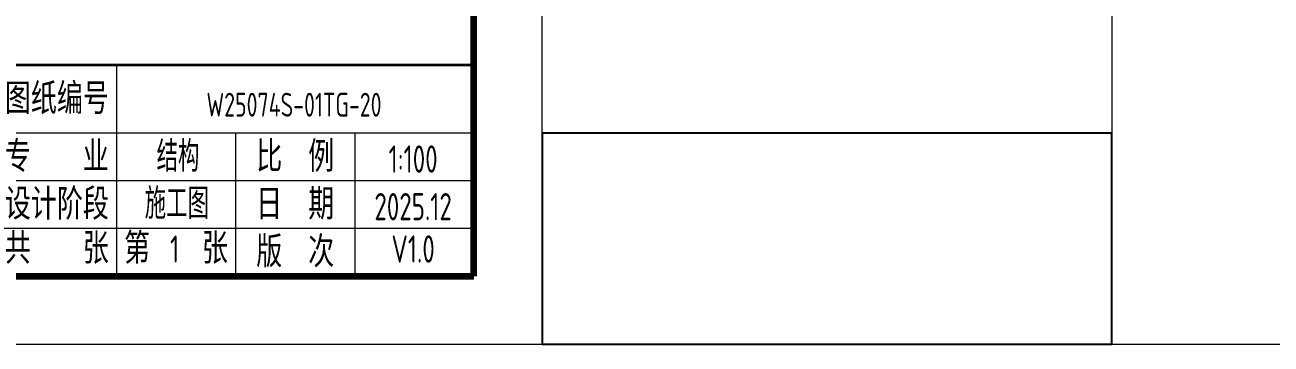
# Model space of a CAD drawing. Extents: x 3968514 to 5230306, y -516551 to -228246.
# Drawn here: x 4929560 to 4947859, y -492379 to -487690 of the extents above; entities that cross this region are included whole.
import ezdxf
from ezdxf.enums import TextEntityAlignment as Align

# ---------------------------------------------------------------- set-up
doc = ezdxf.new("R2010")
doc.units = 0
doc.header["$LTSCALE"] = 1000
doc.header["$MEASUREMENT"] = 0
doc.layers.add('AXIS', color=3, linetype='Continuous', lineweight=15)
doc.layers.add('FRAME', color=3, linetype='Continuous', lineweight=18)
doc.layers.add('TQ_DESIGNER2000', color=7, linetype='Continuous')
doc.layers.add('图纸编号', color=2, linetype='Continuous')
doc.styles.add('FRAME', font='simhei.ttf', dxfattribs={"width": 0.7})
doc.styles.add('TSSD_REIN', font='Tssdeng.shx', dxfattribs={"width": 0.7, "bigfont": 'hztxt.shx'})

# ---------------------------------------------------------------- blocks, each defined once
blk = doc.blocks.new('A$C0B803521')
at = {"layer": 'FRAME', "lineweight": 18}
for p, q in [((-100043, 93652), (-100043, 34252)), ((-15943, 34252), (-15943, 93652)), ((-22193, 38352), (-22193, 35252)), ((-16943, 37352), (-23943, 37352)), ((-20443, 37352), (-20443, 35252)), ((-18693, 37352), (-18693, 35252)), ((-16943, 36652), (-23943, 36652)), ((-16943, 35952), (-23943, 35952)), ((-100043, 34252), (-15943, 34252))]:
    blk.add_line(p, q, dxfattribs=at)
at = {"layer": 'FRAME', "lineweight": 140}
for p, q in [((-16943, 35252), (-16943, 92652)), ((-97543, 35252), (-16943, 35252))]:
    blk.add_line(p, q, dxfattribs=at)
at = {"layer": 'FRAME', "lineweight": 35}
blk.add_line((-16943, 38352), (-23943, 38352), dxfattribs=at)
at = {"layer": 'FRAME', "char_height": 400, "attachment_point": 5, "style": 'FRAME'}
for s, insert, width in [('图纸编号', (-23068, 37852), 2325.42), ('专    业', (-23068, 37002), 2057.29), ('比  例', (-19568, 37002), 1677.63), ('设计阶段', (-23068, 36302), 2361.02), ('日  期', (-19568, 36302), 1618.31), ('共    张', (-23068, 35652), 2045.42), ('第    张', (-21318, 35652), 2050.17), ('版  次', (-19568, 35602), 1753.56)]:
    blk.add_mtext(s, dxfattribs=dict(at, insert=insert, width=width))
at = {"layer": 'TQ_DESIGNER2000', "style": 'TSSD_REIN', "width": 0.7}
blk.add_text('结构', height=450, dxfattribs=at).set_placement((-21289, 36784), align=Align.CENTER)
blk = doc.blocks.new('FWEFS')
at = {"layer": 'TQ_DESIGNER2000', "style": 'TSSD_REIN', "width": 0.7}
for s, height, p in [('结构', 450, (1915369, -2268138)), ('1:100', 400, (1918821, -2268152)), ('施工图', 450, (1915351, -2268831)), ('2025.12', 400, (1918821, -2268852)), ('1', 400, (1915319, -2269474)), ('V1.0', 400, (1918821, -2269474))]:
    blk.add_text(s, height=height, dxfattribs=at).set_placement(p, align=Align.CENTER)

msp = doc.modelspace()

# ---------------------------------------------------------------- linework, layer by layer
at = {"color": 6}
msp.add_lwpolyline([(4937154.10869, -492379.20631), (4945520.72951, -492379.20631), (4945520.72951, -489282.60561), (4937154.10869, -489282.60561)], close=True, dxfattribs=at)

# ---------------------------------------------------------------- block references
for p in [(4953097.22863, -526631.20711), (5045563.84944, -526631.20711)]:
    msp.add_blockref('A$C0B803521', p)
at = {"layer": 'AXIS', "color": 3}
msp.add_blockref('FWEFS', (3016439.52651, 1778291.59408), dxfattribs=at)

# ---------------------------------------------------------------- texts
at = {"layer": '图纸编号', "style": 'TSSD_REIN', "width": 0.7}
msp.add_text('W25074S-01TG-20', height=350, dxfattribs=at).set_placement((4933511.2127, -489037.26284, 49.38834), align=Align.CENTER)

doc.saveas('drawing.dxf')
